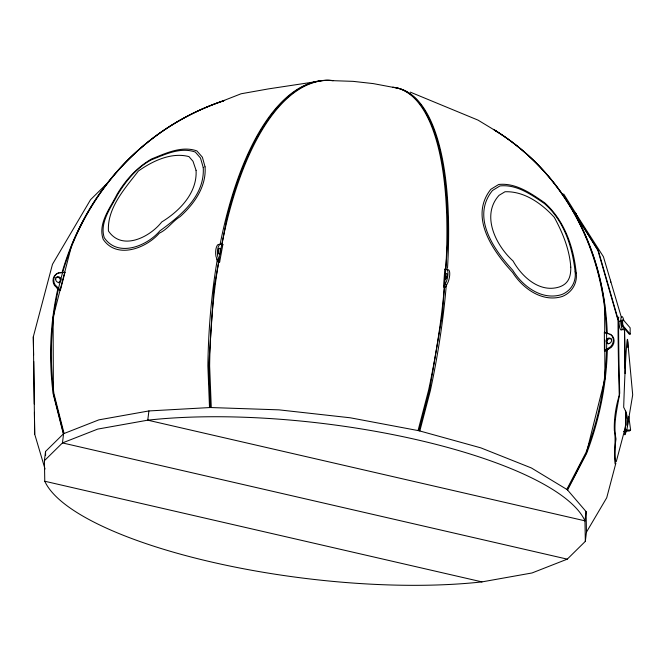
<?xml version="1.0" encoding="UTF-8"?>
<svg xmlns="http://www.w3.org/2000/svg" width="666" height="666" viewBox="0 0 666 666"><rect width="100%" height="100%" fill="white"/><g stroke="black" fill="none" stroke-linecap="round" stroke-linejoin="round"><path stroke-width="1" d="M443.514 286.888L444.813 269.147L447.194 269.73A8.6 2.847 -77 0 1 446.32 281.693L443.514 286.888L445.304 287.296L448.101 282.109A8.6 2.847 -77 0 0 448.976 270.138L446.603 269.555M444.455 286.43L442.432 314.119L429.495 390.467L418.989 430.736L350.158 417.773L278.987 409.856L210.348 407.525L148.909 410.939L98.851 419.863L63.595 433.691L45.538 451.473L44.406 460.705L44.78 481.243L481.959 581.893L532.017 572.968L567.274 559.149L585.331 541.358L586.463 532.126L586.088 511.596L567.307 489.71L531.401 467.973L480.81 447.852L418.989 430.736M148.909 410.939L147.769 420.171L97.719 429.095L62.462 442.923L44.406 460.705M586.088 511.596L584.956 520.829L585.331 541.358M624.075 328.138L624.075 328.18A6.71 1.648 84.6 0 1 621.553 327.264A6.71 1.648 84.6 0 1 621.137 317.565A6.71 1.648 84.6 0 1 623.726 320.18M625.366 425.807A55.295 1.315 -87.9 0 1 624.85 434.798C629.237 425.957 628.463 415.784 623.684 407.276A55.295 1.315 -87.9 0 1 626.306 349.75A55.295 1.315 -87.9 0 1 627.847 347.569M627.53 425.732L632.7 394.846L627.755 341.65M218.881 261.338L213.853 288.694L208.708 365.909L210.348 407.525M221.861 245.13L226.898 217.774A300.716 120.946 89.5 0 1 333.591 80.694M219.655 261.988L222.877 244.464L219.905 244.447A8.6 3.463 89.5 0 0 217.732 256.268L219.655 261.988L217.874 262.004L215.95 256.285A8.6 3.463 89.5 0 1 218.123 244.464L222.877 244.464M60.415 290.076L64.993 272.302L58.258 272.96A8.6 7.742 59.3 0 0 55.17 284.948L60.415 290.076L59.69 290.509L54.437 285.381A8.6 7.742 59.3 0 1 57.526 273.393L59.149 272.952M418.057 430.561L428.563 390.293A300.716 99.559 -77 0 0 391.816 87.096L373.226 83.6L353.047 81.352L334.515 80.728A300.716 120.946 89.5 0 0 209.632 365.942L211.28 407.559M419.83 430.969L430.336 390.701A300.716 99.559 -77 0 0 446.32 284.84M45.03 469.022L34.699 434.149L33.3 336.838L52.489 264.277L90.568 199.667L107.451 183.033M625.724 411.746L625.907 425.199L616.366 461.272L615.642 462.054C614.793 454.445 614.793 446.561 616.008 438.969C612.903 423.576 617.432 408.1 619.713 393.106A782.4 192.449 84.6 0 1 618.606 331.543L618.564 320.979L598.393 250.849L579.229 220.255L576.814 215.176L603.421 256.71L621.286 317.024M576.24 214.044L563.677 193.989M566.816 489.418L585.955 452.589A300.716 261.738 -51.4 0 0 494.63 130.12M567.307 489.71L586.438 452.88L604.919 378.729L604.77 339.677M567.557 490.01L586.696 453.171A300.716 261.738 -51.4 0 0 607.317 350M586.463 532.126L606.718 497.768L615.834 463.303L615.168 464.019C613.428 452.747 616.341 441.466 614.352 430.244M628.804 416.575L630.602 429.911L629.67 430.935L623.543 431.343M60.856 272.894L61.58 272.461M64.261 272.735L64.993 272.302M56.951 288.062L57.676 287.629M604.437 350.582L610.597 346.72A8.6 7.484 -51.4 0 0 610.547 334.39L604.362 332.292L604.437 350.582L605.186 351.173L611.338 347.319A8.6 7.484 -51.4 0 0 611.288 334.99L609.873 334.199M222.253 101.157L241.084 93.773L268.506 88.886L316.167 81.66M618.872 317.199C617.216 316.483 618.806 320.512 618.889 321.353L620.762 321.179M622.543 326.348L623.484 326.265L630.194 334.082L629.262 334.174L622.543 326.348A3.297 0.808 84.6 0 1 621.669 322.635A3.297 0.808 84.6 0 1 622.269 319.946M624.467 430.311L630.602 429.911M219.605 244.289L221.378 244.272M216.858 259.249L218.631 259.232M446.045 269.264L447.835 269.672M444.813 269.147L445.704 269.355L447.685 242.324A300.716 99.559 -77 0 0 392.749 87.271M444.938 284.407L446.728 284.815M567.274 559.149L62.462 442.923L63.595 433.691L53.405 393.598L53.08 317.357L71.595 245.454A300.716 270.596 59.3 0 1 224.675 100.375M605.111 332.892L608.283 333.774L607.534 333.183M410.273 92.124L478.022 120.121L497.202 131.743M604.362 332.292L604.736 332.592L604.628 304.737A300.716 261.738 -51.4 0 0 493.381 129.346M607.6 348.793L608.341 349.384M576.298 213.911L575.399 213.012L578.063 218.623L597.843 250.208L618.031 320.346L618.073 330.844A784.357 192.932 84.6 0 0 619.18 392.557L619.272 395.454A36.314 11.605 -80.6 0 0 614.352 430.253M64.069 433.499L53.888 393.406A300.716 270.596 59.3 0 1 224.184 100.508M63.353 433.932L53.163 393.839A300.716 270.596 59.3 0 1 57.825 288.886M610.464 280.186L610.739 282.234M209.515 407.575L207.875 365.959A300.716 120.946 89.5 0 1 217.149 260.406M624.525 328.929L625.149 368.265M625.64 410.889L625.907 425.199M45.538 451.473L45.613 455.577M33.3 336.838L33.633 355.244M624.508 327.897L625.108 373.609M33.741 361.413L34.299 404.012M34.416 412.329L34.699 434.149M630.194 334.082L630.144 327.83L623.426 320.013A3.297 0.808 84.6 0 0 622.593 322.128A3.297 0.808 84.6 0 0 623.484 326.265M625.957 413.611A55.295 1.315 -87.9 0 1 625.715 418.756M494.505 130.178A300.716 261.738 -51.4 0 1 607.217 332.392M621.927 329.354A6.71 1.648 84.6 0 1 620.029 328.496A6.71 1.648 84.6 0 1 618.889 321.353M62.271 271.778A300.716 270.596 59.3 0 1 223.46 100.932M55.711 277.822A2.914 2.622 59.3 0 1 59.957 278.804A2.914 2.622 59.3 0 1 58.333 282.792M220.155 244.064A300.716 120.946 89.5 0 1 332.759 80.736M218.456 248.942A2.914 1.174 89.5 0 1 218.123 253.904M446.703 277.755A2.914 0.966 -77 0 1 447.169 275.582M481.959 581.893A274.492 77.964 7 0 1 44.78 481.243M393.581 87.504A300.716 99.559 -77 0 1 447.502 268.323M608.291 343.964A2.914 2.531 -51.4 0 1 607.484 340.026A2.914 2.531 -51.4 0 1 611.513 339.185M196.062 170.321C197.394 192.341 180.403 210.206 162.995 221.187L161.755 221.945C149.983 237.113 122.094 251.348 108.441 231.01C107.076 207.934 125.125 188.195 138.378 171.029C152.597 161.014 171.403 151.931 188.977 156.61L193.007 161.289L196.062 170.321M203.247 167.557C204.97 196.079 180.569 215.776 159.815 230.919C146.903 246.187 117.849 257.842 104.229 237.662C99.367 222.311 111.139 207.551 117.666 194.555C126.24 180.686 136.622 167.724 151.257 159.898C164.943 154.445 180.436 146.795 195.304 152.048L200.499 158.017L203.247 167.557M205.045 166.858C206.568 186.655 194.147 203.996 180.103 216.641C172.411 221.279 167.649 229.362 159.332 233.167C146.12 248.326 116.825 259.515 103.197 239.36C97.627 223.518 110.173 208.142 116.833 194.697C125.408 180.145 136.73 167.632 151.398 159.049L151.482 158.999C165.593 153.38 181.56 145.488 196.886 150.907L202.397 157.218L205.045 166.858M570.779 267.174C570.945 276.598 568.639 283.874 559.157 287.013C539.618 293.04 521.969 276.923 513.078 261.014L512.012 260.006C495.396 244.414 481.127 215.035 499.05 195.329L504.995 191.758C524.167 190.976 541.833 203.613 554.254 217.282C562.678 232.725 569.555 249.459 570.779 267.174M575.124 271.828C576.39 281.851 571.003 290.925 561.721 294.563C541.941 300.782 522.619 286.372 512.703 270.171C493.756 249.725 470.937 216.925 492.49 190.493L499.958 185.931C516.674 184.166 531.393 194.639 544.472 203.63C563.994 220.621 572.435 246.836 575.124 271.828M576.215 272.993C577.58 283.325 571.811 292.615 562.362 296.445C542.499 302.73 522.86 288.653 512.612 272.461C492.982 251.132 468.764 217.049 490.834 189.294L498.701 184.474C515.925 182.651 531.102 193.448 544.588 202.722L544.663 202.789C564.485 220.571 573.642 247.111 576.215 272.993M584.956 520.829L147.769 420.171A274.492 77.964 7 0 1 584.956 520.829M55.661 279.32A2.914 2.622 59.3 0 0 59.715 282.143A2.914 2.622 59.3 0 0 59.69 277.247A2.914 2.622 59.3 0 0 55.661 279.32M218.581 249.259A2.914 1.174 89.5 0 0 219.297 254.012A2.914 1.174 89.5 0 0 220.579 250.166A2.914 1.174 89.5 0 0 218.581 249.259M446.436 278.147A2.914 0.966 -77 0 0 446.778 273.535A2.914 0.966 -77 0 0 444.921 277.347A2.914 0.966 -77 0 0 446.436 278.147M609.581 343.348A2.914 2.531 -51.4 0 0 610.772 338.586A2.914 2.531 -51.4 0 0 606.276 340.459A2.914 2.531 -51.4 0 0 609.581 343.348"/></g></svg>
